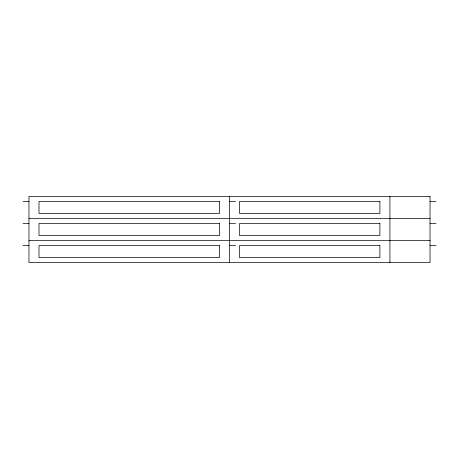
<?xml version="1.0" encoding="UTF-8"?>
<svg xmlns="http://www.w3.org/2000/svg" width="459" height="459" viewBox="0 0 459 459"><rect width="100%" height="100%" fill="white"/><g stroke="black" fill="none" stroke-linecap="round" stroke-linejoin="round"><path stroke-width="0.69" d="M22.95 201.426L28.969 201.426M229.5 201.426L235.519 201.426M430.031 201.426L436.05 201.426M28.969 218.473L430.031 218.473M22.95 223.481L28.969 223.481M229.5 223.481L235.519 223.481M430.031 223.481L436.05 223.481M28.969 240.527L430.031 240.527M22.95 245.542L28.969 245.542M229.5 245.542L235.519 245.542M430.031 245.542L436.05 245.542M389.926 196.412L389.926 262.588M229.5 196.412L229.5 262.588M430.031 196.412L28.969 196.412L28.969 262.588L430.031 262.588L430.031 196.412M219.471 201.426L38.992 201.426L38.992 213.458L219.471 213.458L219.471 201.426M379.903 201.426L239.529 201.426L239.529 213.458L379.903 213.458L379.903 201.426M219.471 223.481L38.992 223.481L38.992 235.519L219.471 235.519L219.471 223.481M379.903 223.481L239.529 223.481L239.529 235.519L379.903 235.519L379.903 223.481M219.471 245.542L38.992 245.542L38.992 257.574L219.471 257.574L219.471 245.542M379.903 245.542L239.529 245.542L239.529 257.574L379.903 257.574L379.903 245.542"/></g></svg>
